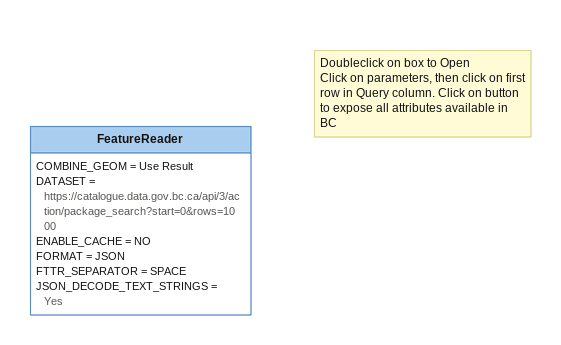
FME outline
Note: Doubleclick on box to Open / Click on parameters, then click on first row in Query column. Click on button to expose all attributes available in BC
FeatureReader
    COMBINE_GEOM = Use Result
    DATASET = https://catalogue.data.gov.bc.ca/api/3/action/package_search?start=0&rows=1000
    ENABLE_CACHE = NO
    FORMAT = JSON
    FTTR_SEPARATOR = SPACE
    JSON_DECODE_TEXT_STRINGS = Yes
